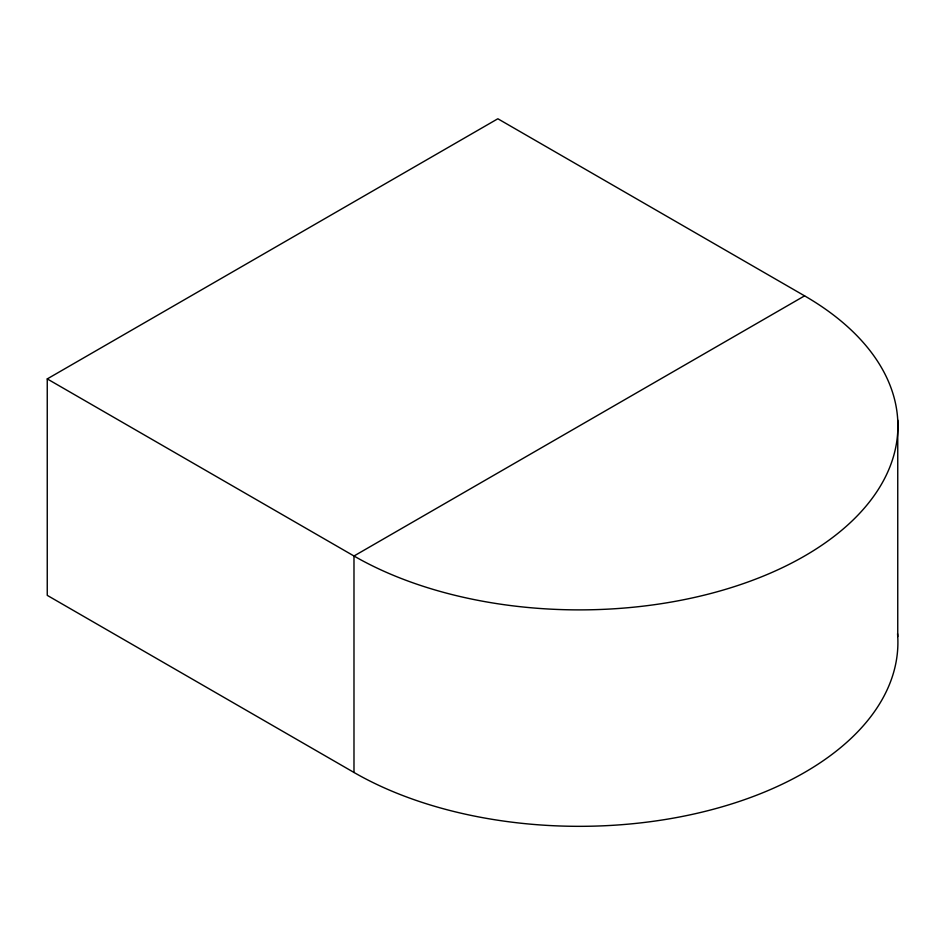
<?xml version="1.0" encoding="UTF-8"?>
<svg xmlns="http://www.w3.org/2000/svg" width="945" height="945" viewBox="0 0 945 945"><rect width="100%" height="100%" fill="white"/><g stroke="black" fill="none" stroke-linecap="round" stroke-linejoin="round"><path stroke-width="1.42" d="M47.25 378.91L497.85 118.763L804.585 295.856A318.619 183.956 0 0 1 804.585 556.003A318.619 183.956 0 0 1 353.985 556.003L47.25 378.91L47.25 595.362L353.985 772.455A318.619 183.956 0 0 0 708.112 810.621A318.619 183.956 0 0 0 897.549 633.717M804.585 295.856L353.985 556.003L353.985 772.455M897.75 420.147L897.75 636.599"/></g></svg>
